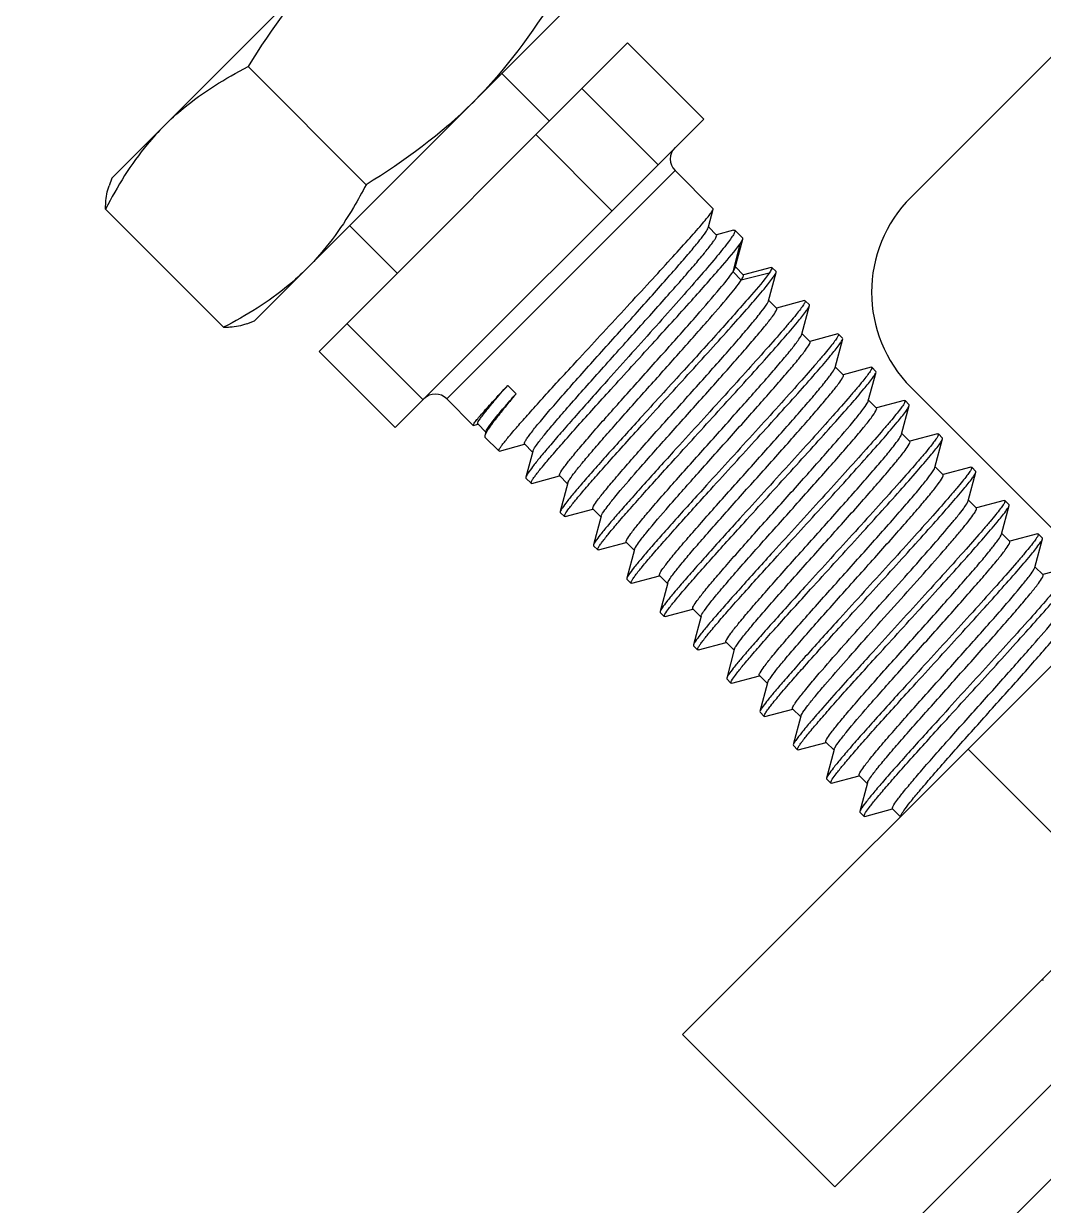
# Model space of a CAD drawing. Extents: x 1031190 to 1725648, y 733081 to 1571294.
# Drawn here: x 1139395 to 1139871, y 1238201 to 1238753 of the extents above; entities that cross this region are included whole.
import ezdxf

# ---------------------------------------------------------------- set-up
doc = ezdxf.new("R2010")
doc.units = 0
doc.header["$LTSCALE"] = 1000
doc.header["$MEASUREMENT"] = 0

msp = doc.modelspace()

# ---------------------------------------------------------------- linework, layer by layer
at = {"linetype": 'Continuous'}
for p, q in [((1139595.8, 1238840.55), (1139435.89, 1238680.64)), ((1139702.4, 1238280.87), (1140206.88, 1238785.35)), ((1139925.17, 1238787.92), (1139809.03, 1238671.78)), ((1139662.43, 1238773.92), (1139502.52, 1238614.01)), ((1139532.69, 1238599.76), (1139676.68, 1238743.75)), ((1139676.68, 1238743.75), (1139712.22, 1238708.22)), ((1139499.45, 1238732.66), (1139554.55, 1238677.57)), ((1139618.01, 1238729.5), (1139640.22, 1238707.29)), ((1139655.36, 1238722.43), (1139690.89, 1238686.89)), ((1139568.22, 1238564.22), (1139712.22, 1238708.22)), ((1139633.84, 1238700.92), (1139669.38, 1238665.38)), ((1139435.89, 1238680.64), (1139434.57, 1238677)), ((1139592.25, 1238577.59), (1139698.85, 1238684.19)), ((1139716.69, 1238666.35), (1139698.85, 1238684.19)), ((1139432.92, 1238666.13), (1139488.01, 1238611.04)), ((1139714.48, 1238657.84), (1139716.71, 1238666.13)), ((1139716.71, 1238666.13), (1139716.69, 1238666.35)), ((1139546.94, 1238658.43), (1139569.15, 1238636.22)), ((1139714.39, 1238657.54), (1139714.48, 1238657.84)), ((1139718.25, 1238654.07), (1139714.48, 1238657.84)), ((1139726.21, 1238656.32), (1139718.22, 1238654.2)), ((1139726.21, 1238656.32), (1139726.77, 1238656.28)), ((1139730.48, 1238652.57), (1139726.76, 1238656.28)), ((1139773.47, 1238209.8), (1140217.73, 1238654.05)), ((1139725.91, 1238636.96), (1139729.19, 1238649.94)), ((1139726.92, 1238638.84), (1139730.5, 1238652.2)), ((1139729.19, 1238649.94), (1139730.5, 1238652.2)), ((1139730.5, 1238652.2), (1139730.48, 1238652.57)), ((1139725.91, 1238636.96), (1139726.92, 1238638.84)), ((1139729.79, 1238633.07), (1139725.91, 1238636.96)), ((1139730.77, 1238635.4), (1139727.01, 1238639.17)), ((1139742.8, 1238636.33), (1139729.79, 1238633.07)), ((1139743.7, 1238638.99), (1139730.74, 1238635.54)), ((1139742.46, 1238623.29), (1139746.05, 1238636.65)), ((1139743.7, 1238638.99), (1139744.08, 1238638.96)), ((1139746.02, 1238637.02), (1139744.08, 1238638.96)), ((1139746.05, 1238636.65), (1139746.02, 1238637.02)), ((1139742.41, 1238623.13), (1139742.46, 1238623.29)), ((1139746.32, 1238619.85), (1139742.55, 1238623.62)), ((1139759.26, 1238623.44), (1139746.28, 1238619.99)), ((1139758.01, 1238607.75), (1139761.59, 1238621.1)), ((1139759.26, 1238623.44), (1139759.63, 1238623.42)), ((1139761.57, 1238621.48), (1139759.63, 1238623.41)), ((1139761.59, 1238621.1), (1139761.57, 1238621.48)), ((1139498.88, 1238612.69), (1139502.52, 1238614.01)), ((1139545.67, 1238612.74), (1139581.2, 1238577.2)), ((1139757.84, 1238607.3), (1139758.01, 1238607.75)), ((1139761.86, 1238604.3), (1139758.1, 1238608.07)), ((1139774.81, 1238607.9), (1139761.83, 1238604.44)), ((1139773.55, 1238592.2), (1139777.14, 1238605.56)), ((1139774.81, 1238607.9), (1139775.18, 1238607.87)), ((1139777.11, 1238605.93), (1139775.18, 1238607.87)), ((1139777.14, 1238605.56), (1139777.11, 1238605.93)), ((1139532.69, 1238599.76), (1139568.22, 1238564.22)), ((1139777.41, 1238588.76), (1139773.64, 1238592.52)), ((1139790.35, 1238592.35), (1139777.37, 1238588.89)), ((1139790.35, 1238592.35), (1139790.72, 1238592.32)), ((1139792.66, 1238590.38), (1139790.72, 1238592.32)), ((1139789.1, 1238576.65), (1139792.69, 1238590.01)), ((1139792.69, 1238590.01), (1139792.66, 1238590.38)), ((1139620.72, 1238583.87), (1139624.61, 1238579.98)), ((1139809.03, 1238582.94), (1139897.87, 1238494.11)), ((1139604.59, 1238565.24), (1139592.25, 1238577.59)), ((1139792.96, 1238573.21), (1139789.19, 1238576.98)), ((1139805.9, 1238576.8), (1139792.92, 1238573.35)), ((1139805.9, 1238576.8), (1139806.27, 1238576.78)), ((1139808.21, 1238574.84), (1139806.27, 1238576.78)), ((1139804.65, 1238561.11), (1139808.23, 1238574.46)), ((1139808.23, 1238574.46), (1139808.21, 1238574.84)), ((1139604.74, 1238565.23), (1139604.59, 1238565.24)), ((1139604.74, 1238565.23), (1139606.74, 1238565.77)), ((1139606.7, 1238565.89), (1139610.49, 1238562.11)), ((1139610.56, 1238562.39), (1139610.05, 1238560.44)), ((1139610.05, 1238560.44), (1139610.1, 1238559.74)), ((1139616.56, 1238553.27), (1139610.1, 1238559.74)), ((1139808.5, 1238557.66), (1139804.73, 1238561.43)), ((1139821.45, 1238561.26), (1139808.47, 1238557.8)), ((1139821.45, 1238561.26), (1139821.81, 1238561.23)), ((1139823.75, 1238559.29), (1139821.81, 1238561.23)), ((1139823.78, 1238558.92), (1139823.75, 1238559.29)), ((1139616.86, 1238553.25), (1139628.58, 1238556.4)), ((1139628.55, 1238556.54), (1139632.32, 1238552.77)), ((1139820.19, 1238545.56), (1139823.78, 1238558.92)), ((1139616.86, 1238553.25), (1139616.56, 1238553.27)), ((1139632.4, 1238553.09), (1139629.2, 1238541.06)), ((1139632.4, 1238553.09), (1139632.54, 1238553.46)), ((1139824.05, 1238542.12), (1139820.28, 1238545.88)), ((1139836.99, 1238545.71), (1139824.01, 1238542.25)), ((1139835.74, 1238530.01), (1139839.33, 1238543.37)), ((1139836.99, 1238545.71), (1139837.36, 1238545.68)), ((1139839.3, 1238543.74), (1139837.36, 1238545.68)), ((1139839.33, 1238543.37), (1139839.3, 1238543.74)), ((1139629.2, 1238541.06), (1139629.24, 1238540.6)), ((1139631.64, 1238538.19), (1139629.24, 1238540.6)), ((1139632.02, 1238538.17), (1139644.97, 1238541.64)), ((1139644.93, 1238541.78), (1139648.7, 1238538.01)), ((1139648.79, 1238538.33), (1139645.22, 1238524.95)), ((1139647.56, 1238522.62), (1139660.52, 1238526.1)), ((1139660.48, 1238526.24), (1139664.25, 1238522.47)), ((1139839.6, 1238526.57), (1139835.83, 1238530.34)), ((1139852.54, 1238530.16), (1139839.56, 1238526.71)), ((1139851.29, 1238514.47), (1139854.87, 1238527.82)), ((1139852.54, 1238530.16), (1139852.91, 1238530.14)), ((1139854.85, 1238528.2), (1139852.91, 1238530.14)), ((1139854.87, 1238527.82), (1139854.85, 1238528.2)), ((1139645.22, 1238524.95), (1139645.25, 1238524.58)), ((1139647.19, 1238522.65), (1139645.25, 1238524.58)), ((1139647.56, 1238522.62), (1139647.19, 1238522.64)), ((1139664.33, 1238522.79), (1139660.77, 1238509.41)), ((1139663.11, 1238507.07), (1139676.06, 1238510.55)), ((1139676.02, 1238510.69), (1139679.79, 1238506.92)), ((1139855.14, 1238511.02), (1139851.37, 1238514.79)), ((1139868.08, 1238514.62), (1139855.11, 1238511.16)), ((1139866.83, 1238498.92), (1139870.42, 1238512.28)), ((1139868.08, 1238514.62), (1139868.45, 1238514.59)), ((1139870.39, 1238512.65), (1139868.45, 1238514.59)), ((1139870.42, 1238512.28), (1139870.39, 1238512.65)), ((1139660.77, 1238509.41), (1139660.8, 1238509.04)), ((1139662.74, 1238507.1), (1139660.8, 1238509.04)), ((1139663.11, 1238507.07), (1139662.74, 1238507.1)), ((1139679.88, 1238507.24), (1139676.32, 1238493.86)), ((1139870.69, 1238495.48), (1139866.92, 1238499.24)), ((1139883.63, 1238499.07), (1139870.65, 1238495.62)), ((1137565.65, 1235948.68), (1140111.06, 1238494.08)), ((1139676.32, 1238493.86), (1139676.34, 1238493.49)), ((1139678.28, 1238491.55), (1139676.34, 1238493.49)), ((1139678.66, 1238491.53), (1139691.61, 1238495)), ((1139691.57, 1238495.14), (1139695.34, 1238491.37)), ((1139678.66, 1238491.53), (1139678.28, 1238491.55)), ((1139695.43, 1238491.7), (1139691.86, 1238478.31)), ((1139691.86, 1238478.31), (1139691.89, 1238477.94)), ((1139693.83, 1238476.01), (1139691.89, 1238477.94)), ((1139694.2, 1238475.98), (1139707.16, 1238479.46)), ((1139707.12, 1238479.6), (1139710.89, 1238475.83)), ((1139710.97, 1238476.15), (1139711.09, 1238476.49)), ((1137587.67, 1235926.66), (1140133.08, 1238472.06)), ((1139694.2, 1238475.98), (1139693.83, 1238476.01)), ((1139710.97, 1238476.15), (1139707.41, 1238462.77)), ((1139707.41, 1238462.77), (1139707.44, 1238462.4)), ((1139709.38, 1238460.46), (1139707.44, 1238462.4)), ((1139709.75, 1238460.43), (1139709.38, 1238460.46)), ((1139709.75, 1238460.43), (1139722.7, 1238463.91)), ((1139722.66, 1238464.05), (1139726.43, 1238460.28)), ((1139726.52, 1238460.6), (1139722.96, 1238447.22)), ((1139722.96, 1238447.22), (1139722.98, 1238446.85)), ((1139724.92, 1238444.91), (1139722.98, 1238446.85)), ((1139725.29, 1238444.89), (1139724.92, 1238444.91)), ((1139725.29, 1238444.89), (1139738.25, 1238448.36)), ((1139738.21, 1238448.5), (1139741.98, 1238444.73)), ((1139742.06, 1238445.06), (1139738.5, 1238431.67)), ((1139740.84, 1238429.34), (1139753.79, 1238432.82)), ((1139753.76, 1238432.96), (1139757.53, 1238429.19)), ((1139738.5, 1238431.67), (1139738.53, 1238431.3)), ((1139740.47, 1238429.37), (1139738.53, 1238431.3)), ((1139740.84, 1238429.34), (1139740.47, 1238429.37)), ((1139757.61, 1238429.51), (1139754.05, 1238416.13)), ((1139754.05, 1238416.13), (1139754.08, 1238415.76)), ((1139756.02, 1238413.82), (1139754.08, 1238415.76)), ((1139756.39, 1238413.79), (1139769.34, 1238417.27)), ((1139769.3, 1238417.41), (1139773.07, 1238413.64)), ((1139756.39, 1238413.79), (1139756.01, 1238413.82)), ((1139773.16, 1238413.96), (1139769.6, 1238400.58)), ((1139906.73, 1238343.06), (1139835.66, 1238414.13)), ((1139769.6, 1238400.58), (1139769.62, 1238400.21)), ((1139771.56, 1238398.27), (1139769.62, 1238400.21)), ((1139771.93, 1238398.25), (1139784.89, 1238401.72)), ((1139784.85, 1238401.86), (1139788.62, 1238398.1)), ((1139771.93, 1238398.25), (1139771.56, 1238398.27)), ((1139788.7, 1238398.42), (1139785.14, 1238385.04)), ((1139785.14, 1238385.04), (1139785.17, 1238384.67)), ((1139787.11, 1238382.73), (1139785.17, 1238384.67)), ((1139787.48, 1238382.7), (1139787.11, 1238382.73)), ((1139787.48, 1238382.7), (1139800.43, 1238386.18)), ((1139800.4, 1238386.32), (1139804.12, 1238382.59)), ((1139804.25, 1238382.87), (1139804.34, 1238383.14)), ((1139869.9, 1238306.23), (1139870.88, 1238306.49)), ((1139773.47, 1238209.8), (1139702.4, 1238280.87))]:
    msp.add_line(p, q, dxfattribs=at)
for centre, radius, start, end in [((1139704.18, 1238689.52), 7.54, 135, 225), ((1139853.45, 1238627.36), 62.82, 135, 225), ((1139586.92, 1238572.26), 7.54, 45, 135)]:
    msp.add_arc(centre, radius, start, end, dxfattribs=at)
for points in [[(1139538.03, 1238782.78), (1139523.13, 1238767.87), (1139510.42, 1238750.67), (1139499.45, 1238732.66)], [(1139643.24, 1238766.27), (1139632.27, 1238748.26), (1139619.57, 1238731.06), (1139604.66, 1238716.15)], [(1139604.66, 1238716.15), (1139589.75, 1238701.24), (1139572.55, 1238688.54), (1139554.55, 1238677.57)], [(1139773.22, 1238591.43), (1139773.36, 1238591.68), (1139773.48, 1238591.93), (1139773.55, 1238592.2)], [(1139851.08, 1238513.94), (1139851.16, 1238514.11), (1139851.24, 1238514.28), (1139851.29, 1238514.47)], [(1139695.43, 1238491.7), (1139695.49, 1238491.92), (1139695.59, 1238492.13), (1139695.69, 1238492.34)], [(1139788.7, 1238398.42), (1139788.76, 1238398.61), (1139788.84, 1238398.8), (1139788.93, 1238398.97)]]:
    msp.add_open_spline(points, degree=3, dxfattribs=at)
for points, knots in [([(1139460.42, 1238705.16), (1139463.22, 1238707.96), (1139475.04, 1238718.72), (1139488.77, 1238727.2), (1139499.45, 1238732.66)], [0, 0, 0, 0, 0.248254, 1, 1, 1, 1]), ([(1139460.42, 1238705.16), (1139457.62, 1238702.36), (1139446.86, 1238690.54), (1139438.38, 1238676.81), (1139432.92, 1238666.13)], [0, 0, 0, 0, 0.248254, 1, 1, 1, 1]), ([(1139432.92, 1238666.13), (1139432.93, 1238667.13), (1139433.08, 1238670.83), (1139433.68, 1238674.56), (1139434.6, 1238677.1)], [0, 0, 0, 0, 0.270862, 1, 1, 1, 1]), ([(1139554.55, 1238677.57), (1139552.71, 1238673.98), (1139545.09, 1238659.98), (1139535.47, 1238646.96), (1139527.05, 1238638.54)], [0, 0, 0, 0, 0.25305, 1, 1, 1, 1]), ([(1139654.22, 1238596.63), (1139661.62, 1238604.65), (1139672.61, 1238616.49), (1139686.79, 1238631.85), (1139696.29, 1238642.2), (1139704.31, 1238651.07), (1139709.87, 1238657.35), (1139713.25, 1238661.35), (1139714.98, 1238663.47), (1139716.07, 1238664.98), (1139716.62, 1238665.8), (1139716.71, 1238666.13)], [0, 0, 0, 0, 0.350119, 0.518183, 0.670792, 0.80069, 0.901712, 0.939847, 0.96911, 0.98919, 1, 1, 1, 1]), ([(1139628.55, 1238556.54), (1139628.44, 1238556.65), (1139628.55, 1238557.23), (1139629, 1238558.04), (1139629.86, 1238559.39), (1139631.75, 1238561.95), (1139635.1, 1238566.12), (1139640.17, 1238572.1), (1139646.44, 1238579.31), (1139653.68, 1238587.47), (1139661.58, 1238596.31), (1139672.58, 1238608.54), (1139683.44, 1238620.61), (1139693.7, 1238632.14), (1139700.33, 1238639.68), (1139705.84, 1238646.1), (1139710.1, 1238651.2), (1139712.79, 1238654.83), (1139714.19, 1238656.77), (1139714.39, 1238657.54)], [0, 0, 0, 0, 0.003459, 0.010831, 0.022552, 0.038611, 0.0832, 0.143022, 0.215863, 0.299017, 0.389412, 0.483732, 0.670424, 0.756089, 0.83251, 0.897021, 0.947417, 0.982048, 1, 1, 1, 1]), ([(1139632.54, 1238553.46), (1139632.95, 1238554.38), (1139634.55, 1238556.62), (1139637.69, 1238560.67), (1139642.29, 1238566.15), (1139650.62, 1238575.79), (1139662.95, 1238589.64), (1139676.08, 1238604.22), (1139686.87, 1238616.24), (1139694.51, 1238624.78), (1139701.43, 1238632.61), (1139707.38, 1238639.46), (1139712.15, 1238645.1), (1139715.29, 1238649.02), (1139717.04, 1238651.42), (1139717.83, 1238652.67), (1139718.25, 1238653.43), (1139718.35, 1238653.97), (1139718.25, 1238654.07)], [0, 0, 0, 0, 0.022597, 0.061854, 0.116478, 0.184513, 0.350625, 0.536644, 0.628982, 0.71656, 0.796358, 0.86566, 0.922145, 0.963971, 0.978972, 0.989897, 0.996763, 1, 1, 1, 1]), ([(1139726.76, 1238656.28), (1139726.93, 1238656.12), (1139726.68, 1238655.23), (1139725.97, 1238654), (1139724.58, 1238651.92), (1139721.58, 1238647.98), (1139716.34, 1238641.59), (1139708.53, 1238632.51), (1139699.08, 1238621.77), (1139688.49, 1238609.89), (1139677.33, 1238597.46), (1139669.78, 1238589.04), (1139666.01, 1238584.84)], [0, 0, 0, 0, 0.00729, 0.023491, 0.049387, 0.084832, 0.182679, 0.312272, 0.467071, 0.639216, 0.819925, 1, 1, 1, 1]), ([(1139668.86, 1238581.99), (1139675.33, 1238589.11), (1139687.94, 1238602.93), (1139705.43, 1238622.13), (1139719.1, 1238637.62), (1139726.69, 1238646.39), (1139729.19, 1238649.94)], [0, 0, 0, 0, 0.317573, 0.617842, 0.85691, 1, 1, 1, 1]), ([(1139527.05, 1238638.54), (1139524.24, 1238635.73), (1139512.42, 1238624.98), (1139498.69, 1238616.5), (1139488.01, 1238611.04)], [0, 0, 0, 0, 0.248254, 1, 1, 1, 1]), ([(1139644.93, 1238541.78), (1139644.84, 1238541.88), (1139644.9, 1238542.37), (1139645.53, 1238543.58), (1139647.25, 1238546.08), (1139650.28, 1238549.91), (1139654.53, 1238555.02), (1139659.84, 1238561.19), (1139666.04, 1238568.26), (1139672.91, 1238576), (1139682.73, 1238586.99), (1139694.88, 1238600.54), (1139708.18, 1238615.46), (1139718.44, 1238627.41), (1139724.08, 1238634.19), (1139725.91, 1238636.96)], [0, 0, 0, 0, 0.003229, 0.009818, 0.034461, 0.074131, 0.127679, 0.193435, 0.269313, 0.352894, 0.44151, 0.62244, 0.789143, 0.920497, 1, 1, 1, 1]), ([(1139742.8, 1238636.33), (1139740.3, 1238632.79), (1139732.71, 1238624.01), (1139719.04, 1238608.52), (1139701.55, 1238589.33), (1139688.94, 1238575.5), (1139682.47, 1238568.38)], [0, 0, 0, 0, 0.14309, 0.382158, 0.682427, 1, 1, 1, 1]), ([(1139684.41, 1238566.44), (1139691.68, 1238574.44), (1139702.47, 1238586.25), (1139716.41, 1238601.6), (1139725.76, 1238611.99), (1139733.69, 1238620.94), (1139739.78, 1238628.07), (1139743.59, 1238632.72), (1139745.4, 1238635.35), (1139745.95, 1238636.28), (1139746.05, 1238636.65)], [0, 0, 0, 0, 0.346732, 0.513455, 0.665275, 0.795127, 0.896989, 0.966206, 0.987594, 1, 1, 1, 1]), ([(1139744.08, 1238638.96), (1139744.28, 1238638.76), (1139743.62, 1238637.58), (1139743.21, 1238636.91), (1139742.8, 1238636.33)], [0, 0, 0, 0, 0.284271, 1, 1, 1, 1]), ([(1139648.79, 1238538.33), (1139648.96, 1238539), (1139650.1, 1238540.69), (1139652.34, 1238543.77), (1139655.85, 1238548.06), (1139660.39, 1238553.45), (1139665.88, 1238559.77), (1139674.52, 1238569.57), (1139686.2, 1238582.64), (1139700.2, 1238598.26), (1139712.93, 1238612.56), (1139722.69, 1238623.95), (1139728.05, 1238630.43), (1139729.79, 1238633.07)], [0, 0, 0, 0, 0.016663, 0.047692, 0.09239, 0.149487, 0.2173, 0.293813, 0.463619, 0.63876, 0.798451, 0.923769, 1, 1, 1, 1]), ([(1139729.79, 1238633.07), (1139730.13, 1238633.58), (1139730.51, 1238634.18), (1139730.95, 1238635.22), (1139730.77, 1238635.4)], [0, 0, 0, 0, 0.705651, 1, 1, 1, 1]), ([(1139660.48, 1238526.24), (1139660.38, 1238526.34), (1139660.46, 1238526.88), (1139661.17, 1238528.2), (1139663.1, 1238530.95), (1139666.46, 1238535.15), (1139671.16, 1238540.75), (1139676.99, 1238547.48), (1139683.75, 1238555.15), (1139691.16, 1238563.49), (1139701.57, 1238575.12), (1139711.91, 1238586.66), (1139721.77, 1238597.76), (1139728.21, 1238605.11), (1139733.63, 1238611.45), (1139737.88, 1238616.55), (1139740.68, 1238620.27), (1139742.11, 1238622.31), (1139742.41, 1238623.13)], [0, 0, 0, 0, 0.003422, 0.010566, 0.037398, 0.080541, 0.138586, 0.209513, 0.290822, 0.379637, 0.472809, 0.658962, 0.745341, 0.823107, 0.88951, 0.942219, 0.979421, 1, 1, 1, 1]), ([(1139665.03, 1238524.19), (1139665.69, 1238525.25), (1139667.56, 1238527.77), (1139672.9, 1238534.41), (1139682.23, 1238545.18), (1139695.5, 1238560.13), (1139707.76, 1238573.79), (1139717.72, 1238584.94), (1139724.72, 1238592.82), (1139731.04, 1238600.02), (1139736.47, 1238606.32), (1139740.83, 1238611.54), (1139743.93, 1238615.46), (1139745.7, 1238618.01), (1139746.35, 1238619.25), (1139746.41, 1238619.75), (1139746.32, 1238619.85)], [0, 0, 0, 0, 0.029846, 0.074702, 0.203394, 0.369574, 0.551671, 0.641288, 0.726015, 0.803077, 0.869958, 0.924482, 0.964905, 0.990021, 0.99673, 1, 1, 1, 1]), ([(1139759.63, 1238623.42), (1139759.78, 1238623.27), (1139759.42, 1238622.41), (1139758.71, 1238621.28), (1139757.24, 1238619.25), (1139755.2, 1238616.69), (1139752.53, 1238613.47), (1139747.91, 1238608.06), (1139740.92, 1238600.12), (1139731.36, 1238589.48), (1139720.67, 1238577.7), (1139709.43, 1238565.36), (1139701.81, 1238557.01), (1139698.02, 1238552.83)], [0, 0, 0, 0, 0.006655, 0.022604, 0.048376, 0.083764, 0.128363, 0.181623, 0.311335, 0.466328, 0.638709, 0.819671, 1, 1, 1, 1]), ([(1139699.96, 1238550.89), (1139707.22, 1238558.89), (1139718.02, 1238570.71), (1139731.96, 1238586.06), (1139741.3, 1238596.45), (1139749.23, 1238605.4), (1139755.32, 1238612.52), (1139759.14, 1238617.18), (1139760.95, 1238619.81), (1139761.49, 1238620.73), (1139761.59, 1238621.1)], [0, 0, 0, 0, 0.346732, 0.513452, 0.665274, 0.79513, 0.896993, 0.966207, 0.987594, 1, 1, 1, 1]), ([(1139488.01, 1238611.04), (1139489.01, 1238611.05), (1139492.71, 1238611.2), (1139496.44, 1238611.8), (1139498.98, 1238612.72)], [0, 0, 0, 0, 0.270862, 1, 1, 1, 1]), ([(1139676.02, 1238510.69), (1139675.92, 1238510.79), (1139676.01, 1238511.32), (1139676.7, 1238512.61), (1139678.58, 1238515.31), (1139681.87, 1238519.43), (1139686.48, 1238524.93), (1139692.19, 1238531.54), (1139698.83, 1238539.09), (1139706.13, 1238547.3), (1139716.42, 1238558.79), (1139728.89, 1238572.71), (1139740.6, 1238585.91), (1139748.5, 1238595.1), (1139752.87, 1238600.33), (1139755.89, 1238604.24), (1139757.43, 1238606.41), (1139757.84, 1238607.3)], [0, 0, 0, 0, 0.003379, 0.010396, 0.036736, 0.079099, 0.136135, 0.205904, 0.286001, 0.373651, 0.465813, 0.650831, 0.815583, 0.883085, 0.937444, 0.976819, 1, 1, 1, 1]), ([(1139680.34, 1238508.24), (1139680.91, 1238509.24), (1139682.65, 1238511.63), (1139687.79, 1238518.1), (1139697.01, 1238528.75), (1139710.26, 1238543.71), (1139722.61, 1238557.47), (1139732.69, 1238568.75), (1139739.81, 1238576.75), (1139746.25, 1238584.09), (1139751.79, 1238590.5), (1139756.24, 1238595.83), (1139759.41, 1238599.82), (1139761.22, 1238602.43), (1139761.89, 1238603.69), (1139761.96, 1238604.2), (1139761.86, 1238604.3)], [0, 0, 0, 0, 0.027356, 0.070178, 0.196347, 0.362014, 0.545205, 0.635768, 0.721577, 0.799762, 0.86771, 0.923162, 0.964301, 0.989868, 0.99669, 1, 1, 1, 1]), ([(1139775.17, 1238607.87), (1139775.32, 1238607.72), (1139774.96, 1238606.87), (1139774.26, 1238605.73), (1139772.79, 1238603.7), (1139770.75, 1238601.14), (1139768.08, 1238597.92), (1139763.46, 1238592.51), (1139756.47, 1238584.58), (1139746.91, 1238573.94), (1139736.22, 1238562.16), (1139724.97, 1238549.82), (1139717.36, 1238541.46), (1139713.56, 1238537.28)], [0, 0, 0, 0, 0.006651, 0.022595, 0.048362, 0.083745, 0.12834, 0.1816, 0.311315, 0.466314, 0.638697, 0.819663, 1, 1, 1, 1]), ([(1139715.5, 1238535.35), (1139722.77, 1238543.34), (1139733.56, 1238555.16), (1139747.5, 1238570.51), (1139756.85, 1238580.9), (1139764.78, 1238589.85), (1139770.87, 1238596.97), (1139774.68, 1238601.63), (1139776.49, 1238604.26), (1139777.04, 1238605.18), (1139777.14, 1238605.56)], [0, 0, 0, 0, 0.346742, 0.513465, 0.665282, 0.795135, 0.896996, 0.966208, 0.987595, 1, 1, 1, 1]), ([(1139616.56, 1238553.27), (1139616.48, 1238553.36), (1139616.61, 1238553.84), (1139617, 1238554.49), (1139617.75, 1238555.62), (1139619.4, 1238557.77), (1139622.33, 1238561.32), (1139626.79, 1238566.46), (1139632.41, 1238572.76), (1139638.99, 1238580.04), (1139646.37, 1238588.11), (1139651.54, 1238593.72), (1139654.22, 1238596.63)], [0, 0, 0, 0, 0.006349, 0.020563, 0.043389, 0.074837, 0.162857, 0.282397, 0.430243, 0.602357, 0.794039, 1, 1, 1, 1]), ([(1139790.72, 1238592.32), (1139790.87, 1238592.17), (1139790.51, 1238591.32), (1139789.8, 1238590.18), (1139788.33, 1238588.15), (1139786.29, 1238585.59), (1139783.62, 1238582.37), (1139779, 1238576.96), (1139772.01, 1238569.03), (1139762.45, 1238558.39), (1139751.77, 1238546.61), (1139740.52, 1238534.27), (1139732.91, 1238525.91), (1139729.11, 1238521.74)], [0, 0, 0, 0, 0.006667, 0.022629, 0.048411, 0.083806, 0.128409, 0.181673, 0.311386, 0.466369, 0.638735, 0.819685, 1, 1, 1, 1]), ([(1139691.57, 1238495.14), (1139691.47, 1238495.24), (1139691.55, 1238495.76), (1139692.22, 1238497.03), (1139694.07, 1238499.68), (1139697.28, 1238503.72), (1139701.79, 1238509.11), (1139707.4, 1238515.61), (1139713.92, 1238523.02), (1139721.11, 1238531.11), (1139731.27, 1238542.47), (1139743.66, 1238556.3), (1139755.36, 1238569.47), (1139763.34, 1238578.72), (1139767.84, 1238584.09), (1139771.05, 1238588.17), (1139772.71, 1238590.48), (1139773.22, 1238591.43)], [0, 0, 0, 0, 0.003336, 0.010233, 0.036096, 0.077704, 0.133763, 0.202409, 0.281328, 0.367844, 0.459022, 0.642919, 0.808241, 0.876802, 0.932761, 0.974256, 1, 1, 1, 1]), ([(1139695.69, 1238492.34), (1139696.17, 1238493.27), (1139697.79, 1238495.54), (1139700.93, 1238499.55), (1139705.38, 1238504.87), (1139713.34, 1238514.1), (1139725.04, 1238527.29), (1139737.46, 1238541.15), (1139747.67, 1238552.56), (1139754.9, 1238560.69), (1139761.46, 1238568.15), (1139767.11, 1238574.69), (1139771.65, 1238580.12), (1139774.89, 1238584.19), (1139776.75, 1238586.85), (1139777.43, 1238588.13), (1139777.51, 1238588.65), (1139777.41, 1238588.76)], [0, 0, 0, 0, 0.024821, 0.065556, 0.120941, 0.189123, 0.354243, 0.538544, 0.630075, 0.716999, 0.796339, 0.865388, 0.921797, 0.963675, 0.989709, 0.996648, 1, 1, 1, 1]), ([(1139731.05, 1238519.8), (1139738.32, 1238527.8), (1139749.11, 1238539.61), (1139763.05, 1238554.96), (1139772.4, 1238565.35), (1139780.33, 1238574.3), (1139786.41, 1238581.43), (1139790.23, 1238586.08), (1139792.04, 1238588.71), (1139792.59, 1238589.64), (1139792.69, 1238590.01)], [0, 0, 0, 0, 0.346729, 0.513452, 0.665273, 0.795127, 0.896989, 0.966206, 0.987594, 1, 1, 1, 1]), ([(1139604.59, 1238565.24), (1139604.48, 1238565.35), (1139604.94, 1238566.01), (1139605.5, 1238566.88), (1139606.87, 1238568.52), (1139608.64, 1238570.6), (1139610.99, 1238573.25), (1139615.04, 1238577.74), (1139618.36, 1238581.33), (1139620.72, 1238583.87)], [0, 0, 0, 0, 0.018878, 0.068916, 0.150826, 0.263937, 0.407062, 0.578714, 1, 1, 1, 1]), ([(1139606.7, 1238565.89), (1139606.58, 1238566.02), (1139606.8, 1238566.7), (1139607.36, 1238567.62), (1139608.45, 1238569.23), (1139610.81, 1238572.27), (1139614.95, 1238577.26), (1139618.61, 1238581.47), (1139620.72, 1238583.87)], [0, 0, 0, 0, 0.022497, 0.073733, 0.155945, 0.268763, 0.581618, 1, 1, 1, 1]), ([(1139666.01, 1238584.84), (1139661.24, 1238579.5), (1139654.37, 1238571.81), (1139645.75, 1238561.99), (1139640.39, 1238555.77), (1139635.99, 1238550.52), (1139632.61, 1238546.35), (1139630.46, 1238543.35), (1139629.38, 1238541.71), (1139629.2, 1238541.06)], [0, 0, 0, 0, 0.375078, 0.540028, 0.684568, 0.805261, 0.899295, 0.964563, 1, 1, 1, 1]), ([(1139631.64, 1238538.19), (1139631.55, 1238538.28), (1139631.65, 1238538.78), (1139632.03, 1238539.47), (1139632.76, 1238540.61), (1139634.37, 1238542.8), (1139637.26, 1238546.39), (1139641.67, 1238551.59), (1139647.23, 1238557.95), (1139653.76, 1238565.28), (1139661.08, 1238573.41), (1139666.21, 1238579.06), (1139668.86, 1238581.99)], [0, 0, 0, 0, 0.006771, 0.021181, 0.04412, 0.075632, 0.16369, 0.283183, 0.430908, 0.602844, 0.794296, 1, 1, 1, 1]), ([(1139624.61, 1238579.98), (1139622.64, 1238577.63), (1139619.15, 1238573.4), (1139614.66, 1238567.75), (1139611.75, 1238563.63), (1139610.29, 1238561.35), (1139610.05, 1238560.44)], [0, 0, 0, 0, 0.376713, 0.674345, 0.883812, 1, 1, 1, 1]), ([(1139610.56, 1238562.39), (1139610.77, 1238563.15), (1139612.21, 1238565.09), (1139614.94, 1238568.74), (1139619.31, 1238573.89), (1139622.69, 1238577.8), (1139624.61, 1238579.98)], [0, 0, 0, 0, 0.105343, 0.311665, 0.613119, 1, 1, 1, 1]), ([(1139806.27, 1238576.78), (1139806.42, 1238576.63), (1139806.06, 1238575.78), (1139805.35, 1238574.64), (1139803.88, 1238572.61), (1139801.85, 1238570.05), (1139799.18, 1238566.83), (1139794.55, 1238561.42), (1139787.56, 1238553.48), (1139778, 1238542.84), (1139767.31, 1238531.07), (1139756.07, 1238518.72), (1139748.45, 1238510.37), (1139744.66, 1238506.19)], [0, 0, 0, 0, 0.006649, 0.022593, 0.04836, 0.083744, 0.12834, 0.181598, 0.311311, 0.466309, 0.638695, 0.819663, 1, 1, 1, 1]), ([(1139788.56, 1238575.52), (1139788.63, 1238575.63), (1139788.83, 1238576), (1139789.03, 1238576.38), (1139789.1, 1238576.65)], [0, 0, 0, 0, 0.314049, 1, 1, 1, 1]), ([(1139707.12, 1238479.6), (1139707.02, 1238479.69), (1139707.09, 1238480.2), (1139707.75, 1238481.45), (1139709.55, 1238484.04), (1139712.69, 1238488.01), (1139717.11, 1238493.3), (1139722.61, 1238499.67), (1139729.01, 1238506.96), (1139736.08, 1238514.92), (1139746.12, 1238526.15), (1139758.43, 1238539.87), (1139771.7, 1238554.83), (1139780.96, 1238565.52), (1139786.17, 1238572.06), (1139787.96, 1238574.5), (1139788.56, 1238575.52)], [0, 0, 0, 0, 0.003295, 0.010076, 0.035478, 0.076355, 0.131468, 0.199026, 0.276801, 0.362215, 0.452433, 0.635226, 0.801083, 0.928174, 0.971737, 1, 1, 1, 1]), ([(1139711.09, 1238476.49), (1139711.47, 1238477.35), (1139712.97, 1238479.48), (1139715.91, 1238483.32), (1139720.23, 1238488.51), (1139728.1, 1238497.67), (1139739.81, 1238510.88), (1139752.31, 1238524.82), (1139762.64, 1238536.37), (1139769.98, 1238544.62), (1139776.66, 1238552.21), (1139782.42, 1238558.87), (1139787.06, 1238564.41), (1139790.37, 1238568.55), (1139792.27, 1238571.27), (1139792.97, 1238572.58), (1139793.06, 1238573.11), (1139792.96, 1238573.21)], [0, 0, 0, 0, 0.022244, 0.060839, 0.114606, 0.181715, 0.346252, 0.531679, 0.624204, 0.712272, 0.792803, 0.862987, 0.920385, 0.963027, 0.989543, 0.996606, 1, 1, 1, 1]), ([(1139746.6, 1238504.25), (1139753.86, 1238512.25), (1139764.66, 1238524.07), (1139778.6, 1238539.42), (1139787.94, 1238549.81), (1139795.87, 1238558.76), (1139801.96, 1238565.88), (1139805.78, 1238570.54), (1139807.59, 1238573.17), (1139808.13, 1238574.09), (1139808.23, 1238574.46)], [0, 0, 0, 0, 0.346736, 0.513457, 0.665278, 0.795134, 0.896995, 0.966207, 0.987595, 1, 1, 1, 1]), ([(1139682.47, 1238568.38), (1139677.63, 1238563.04), (1139670.66, 1238555.36), (1139661.92, 1238545.56), (1139656.48, 1238539.37), (1139652.03, 1238534.16), (1139648.63, 1238530.06), (1139646.49, 1238527.15), (1139645.39, 1238525.58), (1139645.22, 1238524.95)], [0, 0, 0, 0, 0.377471, 0.543197, 0.688119, 0.808734, 0.902176, 0.966298, 1, 1, 1, 1]), ([(1139647.19, 1238522.65), (1139647.1, 1238522.74), (1139647.19, 1238523.23), (1139647.85, 1238524.42), (1139649.66, 1238526.95), (1139652.79, 1238530.82), (1139657.22, 1238536.05), (1139662.77, 1238542.39), (1139669.3, 1238549.73), (1139676.62, 1238557.86), (1139681.75, 1238563.51), (1139684.41, 1238566.44)], [0, 0, 0, 0, 0.006752, 0.02114, 0.075534, 0.163574, 0.283062, 0.430797, 0.602759, 0.794252, 1, 1, 1, 1]), ([(1139722.66, 1238464.05), (1139722.56, 1238464.15), (1139722.65, 1238464.7), (1139723.38, 1238466.03), (1139725.34, 1238468.83), (1139728.75, 1238473.08), (1139733.51, 1238478.76), (1139739.42, 1238485.58), (1139746.26, 1238493.34), (1139753.76, 1238501.76), (1139764.25, 1238513.48), (1139774.65, 1238525.08), (1139784.52, 1238536.22), (1139790.93, 1238543.54), (1139796.28, 1238549.82), (1139800.44, 1238554.82), (1139803.07, 1238558.4), (1139804.44, 1238560.34), (1139804.65, 1238561.11)], [0, 0, 0, 0, 0.003453, 0.010691, 0.037881, 0.081592, 0.14037, 0.212138, 0.294327, 0.383985, 0.477885, 0.664852, 0.751185, 0.82854, 0.894141, 0.945651, 0.981282, 1, 1, 1, 1]), ([(1139821.81, 1238561.23), (1139821.96, 1238561.08), (1139821.6, 1238560.23), (1139820.9, 1238559.09), (1139819.42, 1238557.06), (1139817.39, 1238554.5), (1139814.72, 1238551.28), (1139810.1, 1238545.87), (1139803.1, 1238537.94), (1139793.55, 1238527.3), (1139782.86, 1238515.52), (1139771.61, 1238503.18), (1139764, 1238494.82), (1139760.2, 1238490.65)], [0, 0, 0, 0, 0.006656, 0.022605, 0.048376, 0.083762, 0.128359, 0.181619, 0.311334, 0.466329, 0.638707, 0.819669, 1, 1, 1, 1]), ([(1139726.52, 1238460.6), (1139726.72, 1238461.37), (1139728.09, 1238463.3), (1139730.72, 1238466.88), (1139734.88, 1238471.88), (1139740.22, 1238478.16), (1139746.64, 1238485.48), (1139756.51, 1238496.62), (1139766.91, 1238508.22), (1139777.4, 1238519.94), (1139784.9, 1238528.37), (1139791.74, 1238536.13), (1139797.65, 1238542.95), (1139802.42, 1238548.63), (1139805.83, 1238552.89), (1139807.79, 1238555.68), (1139808.51, 1238557.01), (1139808.61, 1238557.56), (1139808.5, 1238557.66)], [0, 0, 0, 0, 0.01868, 0.054278, 0.105764, 0.171349, 0.248696, 0.335028, 0.522011, 0.615926, 0.705601, 0.787809, 0.859594, 0.918387, 0.96211, 0.989307, 0.996546, 1, 1, 1, 1]), ([(1139762.14, 1238488.71), (1139769.41, 1238496.7), (1139780.2, 1238508.52), (1139794.14, 1238523.87), (1139803.49, 1238534.26), (1139811.42, 1238543.21), (1139817.51, 1238550.33), (1139821.32, 1238554.99), (1139823.13, 1238557.62), (1139823.68, 1238558.54), (1139823.78, 1238558.92)], [0, 0, 0, 0, 0.346741, 0.513465, 0.665282, 0.795133, 0.896994, 0.966208, 0.987595, 1, 1, 1, 1]), ([(1139698.02, 1238552.83), (1139693.17, 1238547.5), (1139686.21, 1238539.81), (1139677.46, 1238530.01), (1139672.03, 1238523.82), (1139667.58, 1238518.62), (1139664.18, 1238514.52), (1139662.04, 1238511.6), (1139660.94, 1238510.03), (1139660.77, 1238509.41)], [0, 0, 0, 0, 0.377475, 0.543201, 0.68812, 0.808733, 0.902175, 0.966298, 1, 1, 1, 1]), ([(1139662.74, 1238507.1), (1139662.64, 1238507.19), (1139662.74, 1238507.68), (1139663.12, 1238508.37), (1139663.85, 1238509.52), (1139665.46, 1238511.71), (1139668.35, 1238515.3), (1139672.77, 1238520.5), (1139678.32, 1238526.85), (1139684.85, 1238534.19), (1139692.17, 1238542.31), (1139697.3, 1238547.97), (1139699.96, 1238550.89)], [0, 0, 0, 0, 0.006766, 0.021171, 0.044105, 0.075616, 0.163673, 0.283167, 0.430893, 0.602828, 0.794287, 1, 1, 1, 1]), ([(1139738.21, 1238448.5), (1139738.11, 1238448.61), (1139738.2, 1238449.15), (1139738.92, 1238450.49), (1139740.88, 1238453.28), (1139744.29, 1238457.53), (1139749.06, 1238463.22), (1139754.97, 1238470.03), (1139761.81, 1238477.79), (1139769.31, 1238486.21), (1139779.79, 1238497.93), (1139790.2, 1238509.54), (1139800.07, 1238520.67), (1139806.48, 1238528), (1139811.83, 1238534.27), (1139815.98, 1238539.27), (1139818.62, 1238542.86), (1139819.99, 1238544.79), (1139820.19, 1238545.56)], [0, 0, 0, 0, 0.003453, 0.010691, 0.03788, 0.081592, 0.14037, 0.212137, 0.294327, 0.383985, 0.477885, 0.664852, 0.751185, 0.82854, 0.894141, 0.945652, 0.981282, 1, 1, 1, 1]), ([(1139837.36, 1238545.68), (1139837.51, 1238545.53), (1139837.15, 1238544.68), (1139836.44, 1238543.54), (1139834.97, 1238541.51), (1139832.93, 1238538.95), (1139830.26, 1238535.73), (1139825.64, 1238530.32), (1139818.65, 1238522.39), (1139809.09, 1238511.75), (1139798.4, 1238499.97), (1139787.16, 1238487.63), (1139779.55, 1238479.27), (1139775.75, 1238475.1)], [0, 0, 0, 0, 0.006666, 0.022627, 0.048408, 0.083802, 0.128406, 0.181669, 0.311381, 0.466364, 0.638732, 0.819683, 1, 1, 1, 1]), ([(1139777.69, 1238473.16), (1139784.96, 1238481.16), (1139795.75, 1238492.97), (1139809.69, 1238508.33), (1139819.03, 1238518.71), (1139826.97, 1238527.66), (1139833.05, 1238534.79), (1139836.87, 1238539.44), (1139838.68, 1238542.07), (1139839.23, 1238543), (1139839.33, 1238543.37)], [0, 0, 0, 0, 0.346729, 0.51345, 0.665272, 0.795127, 0.896989, 0.966206, 0.987594, 1, 1, 1, 1]), ([(1139632.02, 1238538.17), (1139631.94, 1238538.15), (1139631.81, 1238538.12), (1139631.68, 1238538.16), (1139631.64, 1238538.19)], [0, 0, 0, 0, 0.601135, 1, 1, 1, 1]), ([(1139713.56, 1238537.28), (1139708.72, 1238531.95), (1139701.75, 1238524.27), (1139693.01, 1238514.46), (1139687.57, 1238508.28), (1139683.13, 1238503.07), (1139679.72, 1238498.97), (1139677.58, 1238496.05), (1139676.48, 1238494.48), (1139676.32, 1238493.86)], [0, 0, 0, 0, 0.377469, 0.54319, 0.688109, 0.808726, 0.902172, 0.966298, 1, 1, 1, 1]), ([(1139742.06, 1238445.06), (1139742.27, 1238445.82), (1139743.64, 1238447.76), (1139746.27, 1238451.34), (1139750.43, 1238456.34), (1139755.77, 1238462.61), (1139762.18, 1238469.93), (1139772.05, 1238481.07), (1139782.46, 1238492.68), (1139792.95, 1238504.4), (1139800.45, 1238512.82), (1139807.29, 1238520.58), (1139813.2, 1238527.4), (1139817.96, 1238533.08), (1139821.38, 1238537.34), (1139823.34, 1238540.13), (1139824.06, 1238541.47), (1139824.15, 1238542.01), (1139824.05, 1238542.12)], [0, 0, 0, 0, 0.01868, 0.054279, 0.105765, 0.171349, 0.248696, 0.335028, 0.522011, 0.615926, 0.705601, 0.787809, 0.859593, 0.918386, 0.962109, 0.989307, 0.996546, 1, 1, 1, 1]), ([(1139678.28, 1238491.55), (1139678.19, 1238491.64), (1139678.29, 1238492.14), (1139678.67, 1238492.83), (1139679.4, 1238493.97), (1139681.01, 1238496.16), (1139683.9, 1238499.75), (1139688.31, 1238504.95), (1139693.87, 1238511.31), (1139700.4, 1238518.64), (1139707.72, 1238526.77), (1139712.84, 1238532.42), (1139715.5, 1238535.35)], [0, 0, 0, 0, 0.006767, 0.021173, 0.044108, 0.075618, 0.163672, 0.283161, 0.430888, 0.602828, 0.79429, 1, 1, 1, 1]), ([(1139764.94, 1238448.03), (1139771.67, 1238455.9), (1139782.52, 1238468.07), (1139797.29, 1238484.57), (1139808.68, 1238497.28), (1139818.89, 1238508.83), (1139826.24, 1238517.34), (1139830.86, 1238522.95), (1139833.27, 1238526.02), (1139834.83, 1238528.26), (1139835.61, 1238529.51), (1139835.74, 1238530.01)], [0, 0, 0, 0, 0.286554, 0.451144, 0.612857, 0.758908, 0.877771, 0.923988, 0.960141, 0.985576, 1, 1, 1, 1]), ([(1139768.83, 1238444.14), (1139772.08, 1238447.94), (1139779.23, 1238456.1), (1139790.57, 1238468.84), (1139802.65, 1238482.32), (1139814.36, 1238495.42), (1139823.38, 1238505.64), (1139829.58, 1238512.85), (1139833.27, 1238517.26), (1139836.12, 1238520.79), (1139838.24, 1238523.62), (1139839.22, 1238525.18), (1139839.8, 1238526.37), (1139839.6, 1238526.57)], [0, 0, 0, 0, 0.137738, 0.299104, 0.470269, 0.636529, 0.783614, 0.845932, 0.898929, 0.941483, 0.972724, 0.99211, 1, 1, 1, 1]), ([(1139852.91, 1238530.14), (1139853.06, 1238529.99), (1139852.7, 1238529.14), (1139851.99, 1238528), (1139850.52, 1238525.97), (1139848.49, 1238523.41), (1139845.82, 1238520.19), (1139841.19, 1238514.78), (1139834.2, 1238506.85), (1139824.64, 1238496.21), (1139813.95, 1238484.43), (1139802.71, 1238472.08), (1139795.09, 1238463.73), (1139791.3, 1238459.55)], [0, 0, 0, 0, 0.006647, 0.022588, 0.048354, 0.083736, 0.128331, 0.181588, 0.311302, 0.466302, 0.63869, 0.81966, 1, 1, 1, 1]), ([(1139793.24, 1238457.61), (1139800.5, 1238465.61), (1139811.3, 1238477.43), (1139825.24, 1238492.78), (1139834.58, 1238503.17), (1139842.51, 1238512.12), (1139848.6, 1238519.24), (1139852.41, 1238523.9), (1139854.23, 1238526.53), (1139854.77, 1238527.45), (1139854.87, 1238527.82)], [0, 0, 0, 0, 0.346739, 0.513462, 0.665282, 0.795137, 0.896997, 0.966208, 0.987595, 1, 1, 1, 1]), ([(1139664.33, 1238522.79), (1139664.36, 1238522.88), (1139664.54, 1238523.37), (1139664.8, 1238523.82), (1139665.03, 1238524.19)], [0, 0, 0, 0, 0.179935, 1, 1, 1, 1]), ([(1139729.11, 1238521.74), (1139724.26, 1238516.41), (1139717.3, 1238508.72), (1139708.56, 1238498.92), (1139703.12, 1238492.73), (1139698.67, 1238487.52), (1139695.27, 1238483.42), (1139693.13, 1238480.51), (1139692.03, 1238478.94), (1139691.86, 1238478.31)], [0, 0, 0, 0, 0.377473, 0.543199, 0.688121, 0.808735, 0.902176, 0.966298, 1, 1, 1, 1]), ([(1139693.83, 1238476.01), (1139693.74, 1238476.1), (1139693.83, 1238476.59), (1139694.49, 1238477.78), (1139696.3, 1238480.31), (1139699.43, 1238484.18), (1139703.86, 1238489.41), (1139709.41, 1238495.75), (1139715.94, 1238503.09), (1139723.26, 1238511.22), (1139728.39, 1238516.87), (1139731.05, 1238519.8)], [0, 0, 0, 0, 0.006751, 0.021138, 0.075529, 0.16357, 0.28306, 0.430795, 0.602757, 0.794251, 1, 1, 1, 1]), ([(1139769.3, 1238417.41), (1139769.2, 1238417.51), (1139769.28, 1238418.04), (1139769.97, 1238419.33), (1139771.85, 1238422.01), (1139775.11, 1238426.11), (1139779.69, 1238431.58), (1139785.38, 1238438.16), (1139791.98, 1238445.66), (1139799.26, 1238453.84), (1139809.51, 1238465.3), (1139821.96, 1238479.19), (1139833.67, 1238492.39), (1139841.59, 1238501.59), (1139846, 1238506.87), (1139849.06, 1238510.82), (1139850.64, 1238513.03), (1139851.08, 1238513.94)], [0, 0, 0, 0, 0.003367, 0.010351, 0.036559, 0.078715, 0.135482, 0.204942, 0.284715, 0.372053, 0.463946, 0.648657, 0.813568, 0.881362, 0.93616, 0.976118, 1, 1, 1, 1]), ([(1139773.56, 1238414.86), (1139774.11, 1238415.84), (1139775.82, 1238418.2), (1139780.89, 1238424.62), (1139790.08, 1238435.24), (1139803.33, 1238450.19), (1139815.7, 1238463.98), (1139825.82, 1238475.3), (1139832.96, 1238483.34), (1139839.44, 1238490.7), (1139845.01, 1238497.15), (1139849.48, 1238502.51), (1139852.67, 1238506.52), (1139854.5, 1238509.14), (1139855.17, 1238510.41), (1139855.24, 1238510.92), (1139855.14, 1238511.02)], [0, 0, 0, 0, 0.026671, 0.06893, 0.194398, 0.35992, 0.543412, 0.634236, 0.720346, 0.798842, 0.867086, 0.922795, 0.964133, 0.989825, 0.996679, 1, 1, 1, 1]), ([(1139868.45, 1238514.59), (1139868.6, 1238514.44), (1139868.24, 1238513.59), (1139867.54, 1238512.45), (1139866.06, 1238510.42), (1139864.03, 1238507.86), (1139861.36, 1238504.64), (1139856.74, 1238499.23), (1139849.74, 1238491.3), (1139840.19, 1238480.66), (1139829.5, 1238468.88), (1139818.25, 1238456.54), (1139810.64, 1238448.18), (1139806.84, 1238444.01)], [0, 0, 0, 0, 0.00666, 0.022615, 0.04839, 0.083779, 0.128378, 0.18164, 0.311353, 0.466345, 0.638718, 0.819676, 1, 1, 1, 1]), ([(1139808.78, 1238442.07), (1139816.05, 1238450.07), (1139826.84, 1238461.88), (1139840.78, 1238477.23), (1139850.13, 1238487.62), (1139858.06, 1238496.57), (1139864.15, 1238503.69), (1139867.96, 1238508.35), (1139869.77, 1238510.98), (1139870.32, 1238511.9), (1139870.42, 1238512.28)], [0, 0, 0, 0, 0.346736, 0.51346, 0.665278, 0.795129, 0.896991, 0.966207, 0.987594, 1, 1, 1, 1]), ([(1139679.88, 1238507.24), (1139679.9, 1238507.31), (1139680.02, 1238507.66), (1139680.19, 1238507.98), (1139680.34, 1238508.24)], [0, 0, 0, 0, 0.191347, 1, 1, 1, 1]), ([(1139744.66, 1238506.19), (1139739.81, 1238500.86), (1139732.85, 1238493.17), (1139724.1, 1238483.37), (1139718.67, 1238477.18), (1139714.22, 1238471.98), (1139710.82, 1238467.88), (1139708.68, 1238464.96), (1139707.58, 1238463.39), (1139707.41, 1238462.77)], [0, 0, 0, 0, 0.377472, 0.543198, 0.688116, 0.80873, 0.902174, 0.966298, 1, 1, 1, 1]), ([(1139709.38, 1238460.46), (1139709.28, 1238460.55), (1139709.38, 1238461.04), (1139709.76, 1238461.73), (1139710.49, 1238462.88), (1139712.1, 1238465.07), (1139714.99, 1238468.66), (1139719.41, 1238473.86), (1139724.96, 1238480.21), (1139731.49, 1238487.55), (1139738.81, 1238495.68), (1139743.94, 1238501.33), (1139746.6, 1238504.25)], [0, 0, 0, 0, 0.006771, 0.021182, 0.044122, 0.075636, 0.163698, 0.283193, 0.430917, 0.602849, 0.794297, 1, 1, 1, 1]), ([(1139884, 1238499.04), (1139884.15, 1238498.9), (1139883.79, 1238498.04), (1139883.08, 1238496.91), (1139881.61, 1238494.87), (1139879.58, 1238492.32), (1139876.91, 1238489.09), (1139872.28, 1238483.69), (1139865.29, 1238475.75), (1139855.73, 1238465.11), (1139845.05, 1238453.33), (1139833.8, 1238440.99), (1139826.18, 1238432.64), (1139822.39, 1238428.46)], [0, 0, 0, 0, 0.006659, 0.022614, 0.048389, 0.08378, 0.128381, 0.181643, 0.311354, 0.466343, 0.638718, 0.819677, 1, 1, 1, 1]), ([(1139866.45, 1238498.06), (1139866.5, 1238498.14), (1139866.64, 1238498.42), (1139866.78, 1238498.71), (1139866.83, 1238498.92)], [0, 0, 0, 0, 0.304789, 1, 1, 1, 1]), ([(1139784.85, 1238401.86), (1139784.75, 1238401.96), (1139784.83, 1238402.48), (1139785.5, 1238403.75), (1139787.33, 1238406.38), (1139790.52, 1238410.39), (1139795.01, 1238415.76), (1139800.58, 1238422.22), (1139807.07, 1238429.6), (1139814.23, 1238437.65), (1139824.36, 1238448.98), (1139836.74, 1238462.78), (1139849.98, 1238477.73), (1139859.16, 1238488.34), (1139864.22, 1238494.74), (1139865.91, 1238497.08), (1139866.45, 1238498.06)], [0, 0, 0, 0, 0.003325, 0.01019, 0.035926, 0.077333, 0.133131, 0.201479, 0.280083, 0.366297, 0.457211, 0.640807, 0.806278, 0.931503, 0.973566, 1, 1, 1, 1]), ([(1139788.93, 1238398.97), (1139789.38, 1238399.89), (1139790.96, 1238402.11), (1139794.05, 1238406.08), (1139798.47, 1238411.37), (1139806.4, 1238420.58), (1139818.11, 1238433.77), (1139830.55, 1238447.66), (1139840.79, 1238459.11), (1139848.05, 1238467.27), (1139854.65, 1238474.77), (1139860.32, 1238481.33), (1139864.89, 1238486.8), (1139868.15, 1238490.89), (1139870.02, 1238493.56), (1139870.71, 1238494.85), (1139870.79, 1238495.38), (1139870.69, 1238495.48)], [0, 0, 0, 0, 0.024124, 0.064282, 0.119231, 0.187126, 0.352091, 0.536696, 0.628496, 0.715727, 0.795388, 0.864742, 0.921417, 0.963501, 0.989664, 0.996637, 1, 1, 1, 1]), ([(1139824.33, 1238426.52), (1139831.6, 1238434.52), (1139842.39, 1238446.34), (1139856.33, 1238461.69), (1139865.67, 1238472.07), (1139873.6, 1238481.02), (1139879.69, 1238488.15), (1139883.51, 1238492.8), (1139885.32, 1238495.44), (1139885.87, 1238496.36), (1139885.97, 1238496.73)], [0, 0, 0, 0, 0.346729, 0.513449, 0.665271, 0.795127, 0.896991, 0.966206, 0.987594, 1, 1, 1, 1]), ([(1139760.2, 1238490.65), (1139755.36, 1238485.31), (1139748.39, 1238477.63), (1139739.65, 1238467.82), (1139734.21, 1238461.64), (1139729.77, 1238456.43), (1139726.36, 1238452.33), (1139724.22, 1238449.41), (1139723.12, 1238447.84), (1139722.96, 1238447.22)], [0, 0, 0, 0, 0.377469, 0.543192, 0.688113, 0.80873, 0.902174, 0.966298, 1, 1, 1, 1]), ([(1139724.92, 1238444.91), (1139724.83, 1238445.01), (1139724.93, 1238445.49), (1139725.59, 1238446.69), (1139727.39, 1238449.22), (1139730.53, 1238453.09), (1139734.95, 1238458.32), (1139740.5, 1238464.66), (1139747.04, 1238472), (1139754.36, 1238480.13), (1139759.48, 1238485.78), (1139762.14, 1238488.71)], [0, 0, 0, 0, 0.006762, 0.021162, 0.075574, 0.163623, 0.283112, 0.430844, 0.602794, 0.794271, 1, 1, 1, 1]), ([(1139800.4, 1238386.32), (1139800.3, 1238386.42), (1139800.37, 1238386.92), (1139801.02, 1238388.17), (1139802.81, 1238390.74), (1139805.94, 1238394.68), (1139810.32, 1238399.95), (1139815.79, 1238406.29), (1139822.16, 1238413.54), (1139829.2, 1238421.46), (1139839.21, 1238432.66), (1139851.5, 1238446.36), (1139864.77, 1238461.31), (1139874.06, 1238472.04), (1139879.33, 1238478.62), (1139881.15, 1238481.09), (1139881.78, 1238482.13)], [0, 0, 0, 0, 0.003284, 0.010034, 0.035314, 0.075996, 0.130857, 0.198124, 0.275593, 0.360713, 0.450674, 0.633169, 0.799165, 0.926943, 0.97106, 1, 1, 1, 1]), ([(1139804.34, 1238383.14), (1139804.68, 1238383.98), (1139806.15, 1238386.07), (1139809.04, 1238389.86), (1139813.33, 1238395.01), (1139821.17, 1238404.15), (1139832.88, 1238417.37), (1139845.4, 1238431.33), (1139855.76, 1238442.91), (1139863.14, 1238451.2), (1139869.85, 1238458.83), (1139875.64, 1238465.51), (1139880.3, 1238471.08), (1139883.63, 1238475.25), (1139885.55, 1238477.98), (1139886.25, 1238479.29), (1139886.34, 1238479.83), (1139886.24, 1238479.93)], [0, 0, 0, 0, 0.021536, 0.05954, 0.112858, 0.179669, 0.34404, 0.529776, 0.622575, 0.71096, 0.791822, 0.86232, 0.919992, 0.962847, 0.989497, 0.996594, 1, 1, 1, 1]), ([(1139775.75, 1238475.1), (1139770.9, 1238469.77), (1139763.94, 1238462.08), (1139755.2, 1238452.28), (1139749.76, 1238446.09), (1139745.31, 1238440.88), (1139741.91, 1238436.78), (1139739.77, 1238433.87), (1139738.67, 1238432.3), (1139738.5, 1238431.67)], [0, 0, 0, 0, 0.377477, 0.543204, 0.688124, 0.808736, 0.902176, 0.966298, 1, 1, 1, 1]), ([(1139754.13, 1238446.91), (1139755.82, 1238448.84), (1139763.62, 1238457.65), (1139771.51, 1238466.36), (1139777.69, 1238473.16)], [0, 0, 0, 0, 0.218874, 1, 1, 1, 1]), ([(1139756.01, 1238413.82), (1139755.92, 1238413.91), (1139756.02, 1238414.4), (1139756.4, 1238415.09), (1139757.13, 1238416.24), (1139758.74, 1238418.43), (1139761.63, 1238422.02), (1139766.05, 1238427.22), (1139771.6, 1238433.58), (1139778.13, 1238440.91), (1139785.45, 1238449.04), (1139790.58, 1238454.69), (1139793.24, 1238457.61)], [0, 0, 0, 0, 0.006773, 0.021185, 0.044127, 0.075642, 0.163704, 0.283198, 0.430922, 0.602854, 0.7943, 1, 1, 1, 1]), ([(1139791.3, 1238459.55), (1139789.11, 1238457.15), (1139781.21, 1238448.44), (1139773.34, 1238439.7), (1139767.73, 1238433.3)], [0, 0, 0, 0, 0.276498, 1, 1, 1, 1]), ([(1139740.47, 1238429.37), (1139740.35, 1238429.48), (1139740.56, 1238430.15), (1139741.1, 1238431.04), (1139742.16, 1238432.6), (1139744.45, 1238435.57), (1139748.49, 1238440.44), (1139752.06, 1238444.55), (1139754.13, 1238446.91)], [0, 0, 0, 0, 0.022321, 0.073184, 0.154936, 0.267332, 0.580036, 1, 1, 1, 1]), ([(1139753.76, 1238432.96), (1139753.65, 1238433.07), (1139753.76, 1238433.64), (1139754.21, 1238434.45), (1139755.05, 1238435.8), (1139756.93, 1238438.35), (1139760.26, 1238442.51), (1139763.23, 1238446.02), (1139764.94, 1238448.03)], [0, 0, 0, 0, 0.024283, 0.075823, 0.157761, 0.269998, 0.581723, 1, 1, 1, 1]), ([(1139757.61, 1238429.51), (1139757.79, 1238430.17), (1139758.92, 1238431.84), (1139761.13, 1238434.9), (1139764.6, 1238439.15), (1139767.3, 1238442.36), (1139768.83, 1238444.14)], [0, 0, 0, 0, 0.111624, 0.319177, 0.618128, 1, 1, 1, 1]), ([(1139806.84, 1238444.01), (1139802, 1238438.67), (1139795.03, 1238430.99), (1139786.29, 1238421.18), (1139780.85, 1238415), (1139776.41, 1238409.79), (1139773, 1238405.69), (1139770.86, 1238402.78), (1139769.76, 1238401.2), (1139769.6, 1238400.58)], [0, 0, 0, 0, 0.377469, 0.543195, 0.688116, 0.808732, 0.902176, 0.966298, 1, 1, 1, 1]), ([(1139771.56, 1238398.27), (1139771.47, 1238398.37), (1139771.57, 1238398.86), (1139772.23, 1238400.05), (1139774.03, 1238402.58), (1139777.16, 1238406.45), (1139781.59, 1238411.68), (1139787.14, 1238418.02), (1139793.68, 1238425.36), (1139801, 1238433.49), (1139806.12, 1238439.14), (1139808.78, 1238442.07)], [0, 0, 0, 0, 0.006757, 0.02115, 0.075552, 0.163596, 0.283084, 0.430818, 0.602774, 0.79426, 1, 1, 1, 1]), ([(1139767.73, 1238433.3), (1139765.86, 1238431.16), (1139762.56, 1238427.34), (1139758.3, 1238422.31), (1139755.64, 1238418.76), (1139754.25, 1238416.87), (1139754.05, 1238416.13)], [0, 0, 0, 0, 0.388135, 0.689507, 0.895141, 1, 1, 1, 1]), ([(1139822.39, 1238428.46), (1139817.54, 1238423.13), (1139810.58, 1238415.44), (1139801.84, 1238405.64), (1139796.4, 1238399.45), (1139791.95, 1238394.25), (1139788.55, 1238390.14), (1139786.41, 1238387.23), (1139785.31, 1238385.66), (1139785.14, 1238385.04)], [0, 0, 0, 0, 0.377477, 0.543203, 0.688123, 0.808735, 0.902175, 0.966298, 1, 1, 1, 1]), ([(1139787.11, 1238382.73), (1139787.02, 1238382.82), (1139787.11, 1238383.31), (1139787.77, 1238384.5), (1139789.58, 1238387.03), (1139792.71, 1238390.91), (1139797.14, 1238396.13), (1139802.69, 1238402.48), (1139809.22, 1238409.82), (1139816.54, 1238417.94), (1139821.67, 1238423.6), (1139824.33, 1238426.52)], [0, 0, 0, 0, 0.006762, 0.021161, 0.075573, 0.163627, 0.283122, 0.430853, 0.602799, 0.794272, 1, 1, 1, 1]), ([(1139773.16, 1238413.96), (1139773.17, 1238414.02), (1139773.28, 1238414.34), (1139773.43, 1238414.63), (1139773.56, 1238414.86)], [0, 0, 0, 0, 0.194818, 1, 1, 1, 1])]:
    msp.add_open_spline(points, degree=3, knots=knots, dxfattribs=at)

doc.saveas('drawing.dxf')
